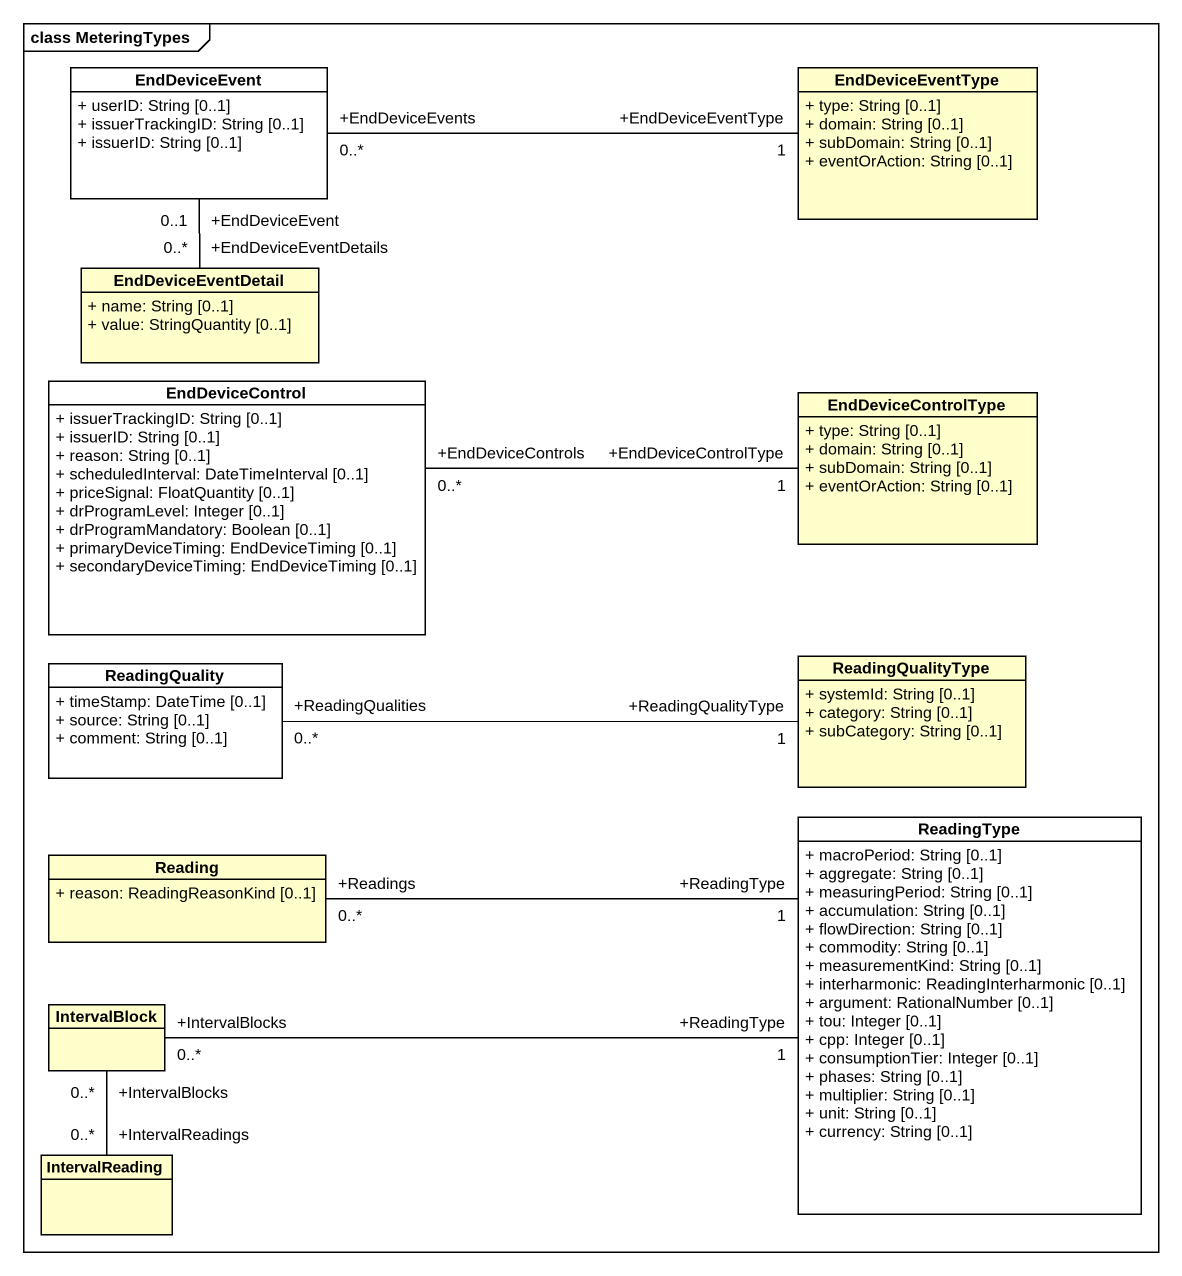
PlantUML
@startuml
mainframe class MeteringTypes
hide circle
hide empty members
skinparam classAttributeIconSize 0
class EndDeviceEvent #FFFFFF {
  + userID: String [0..1]
  + issuerTrackingID: String [0..1]
  + issuerID: String [0..1]
}
class EndDeviceEventType {
  + type: String [0..1]
  + domain: String [0..1]
  + subDomain: String [0..1]
  + eventOrAction: String [0..1]
}
class EndDeviceEventDetail {
  + name: String [0..1]
  + value: StringQuantity [0..1]
}
class EndDeviceControl #FFFFFF {
  + issuerTrackingID: String [0..1]
  + issuerID: String [0..1]
  + reason: String [0..1]
  + scheduledInterval: DateTimeInterval [0..1]
  + priceSignal: FloatQuantity [0..1]
  + drProgramLevel: Integer [0..1]
  + drProgramMandatory: Boolean [0..1]
  + primaryDeviceTiming: EndDeviceTiming [0..1]
  + secondaryDeviceTiming: EndDeviceTiming [0..1]
}
class EndDeviceControlType {
  + type: String [0..1]
  + domain: String [0..1]
  + subDomain: String [0..1]
  + eventOrAction: String [0..1]
}
class ReadingQuality #FFFFFF {
  + timeStamp: DateTime [0..1]
  + source: String [0..1]
  + comment: String [0..1]
}
class ReadingQualityType {
  + systemId: String [0..1]
  + category: String [0..1]
  + subCategory: String [0..1]
}
class Reading {
  + reason: ReadingReasonKind [0..1]
}
class ReadingType #FFFFFF {
  + macroPeriod: String [0..1]
  + aggregate: String [0..1]
  + measuringPeriod: String [0..1]
  + accumulation: String [0..1]
  + flowDirection: String [0..1]
  + commodity: String [0..1]
  + measurementKind: String [0..1]
  + interharmonic: ReadingInterharmonic [0..1]
  + argument: RationalNumber [0..1]
  + tou: Integer [0..1]
  + cpp: Integer [0..1]
  + consumptionTier: Integer [0..1]
  + phases: String [0..1]
  + multiplier: String [0..1]
  + unit: String [0..1]
  + currency: String [0..1]
}
class IntervalBlock
class IntervalReading
EndDeviceEvent "+EndDeviceEvents\n0..*" -right- "+EndDeviceEventType\n1" EndDeviceEventType
EndDeviceEvent "+EndDeviceEvent\n0..1" -- "+EndDeviceEventDetails\n0..*" EndDeviceEventDetail
EndDeviceControl "+EndDeviceControls\n0..*" -right- "+EndDeviceControlType\n1" EndDeviceControlType
ReadingQuality "+ReadingQualities\n0..*" -right- "+ReadingQualityType\n1" ReadingQualityType
Reading "+Readings\n0..*" -right- "+ReadingType\n1" ReadingType
IntervalBlock "+IntervalBlocks\n0..*" -right- "+ReadingType\n1" ReadingType
IntervalBlock "+IntervalBlocks\n0..*" -- "+IntervalReadings\n0..*" IntervalReading
@enduml
